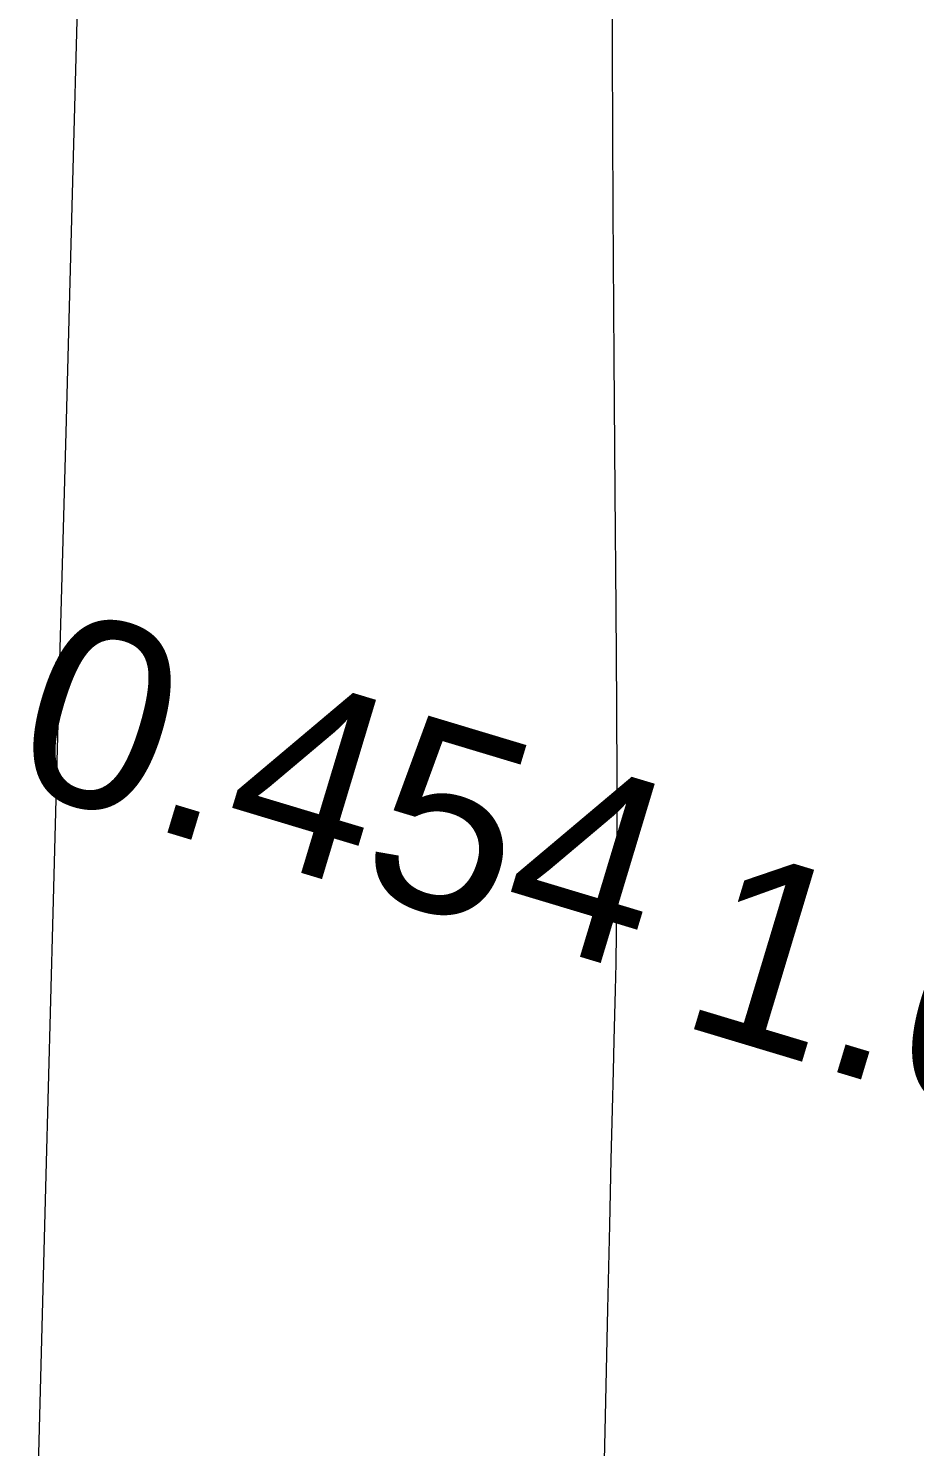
# Model space of a CAD drawing. Header units: millimetres. Extents: x -24439 to 198341, y -52871 to 149926.
# Drawn here: x 140841 to 143679, y 95030 to 99574 of the extents above; entities that cross this region are included whole.
import ezdxf

# ---------------------------------------------------------------- set-up
doc = ezdxf.new("R2010")
doc.units = ezdxf.units.MM
doc.linetypes.add('NET VAN', pattern=[1.06, 0.53, -0.53])
for name, color, linetype, lineweight in [('A-DETL-GENF-2', 9, 'NET VAN', 9), ('G-IMPT-1', 9, 'Continuous', 9), ('G-IMPT-6', 7, 'Continuous', 9)]:
    doc.layers.add(name, color=color, linetype=linetype, lineweight=lineweight)
doc.styles.add('Arial_1', font='arial_0.ttf', dxfattribs={"height": 600})

# ---------------------------------------------------------------- blocks, each defined once
blk = doc.blocks.new('NCV_TKCS_251209_TONG THE HIEN TRANG SAN DUONG - NCV_TKCS_HIEN TRANG_251209a_dwg-1612995-TKCS_MB ĐỊNH VỊ CAO ĐỘ THIẾT KẾ')
at = {"layer": 'G-IMPT-1', "flags": 128}
for points in [[(563601616.2, 1145082597.7), (563601767.7, 1145082097.1), (563601915.4, 1145081614.3), (563602055.1, 1145081161.4), (563602182.4, 1145080750.2), (563602293.1, 1145080392.7), (563602384.1, 1145080097.4), (563602457, 1145079859), (563602514.4, 1145079669.2), (563602559, 1145079519.1), (563602593.7, 1145079400.4), (563602621, 1145079304.4), (563602643.7, 1145079222.5), (563602664.5, 1145079146.2), (563602686.3, 1145079066.4), (563602711.9, 1145078972.6), (563602744.5, 1145078853.7), (563602787.1, 1145078698.7), (563602842.9, 1145078496.5), (563602914.9, 1145078236.1), (563603006.1, 1145077906.4), (563603119.7, 1145077496.5)], [(563601517.1, 1145076486.1), (563601293.7, 1145077306.3), (563601069.4, 1145078130.2), (563600848.9, 1145078940.3), (563600636.5, 1145079720.8), (563600434.2, 1145080464.3), (563600243.4, 1145081165), (563600065.8, 1145081817.6)]]:
    blk.add_lwpolyline(points, dxfattribs=at)
at = {"layer": 'G-IMPT-6', "char_height": 600, "width": 2511.846, "attachment_point": 1, "line_spacing_factor": 0.941778, "style": 'Arial_1'}
for s, insert in [('0.454', (563600582.4, 1145079892.4)), ('1.053', (563602857.4, 1145079775.6))]:
    blk.add_mtext(s, dxfattribs=dict(at, insert=insert))
blk = doc.blocks.new('NCV_TKCS_251209_TONG THE HIEN TRANG SAN DUONG - NCV_TKCS_251209_TONG THE HIEN TRANG SAN DUONG-1605292-TKCS_MB ĐỊNH VỊ CAO ĐỘ THIẾT KẾ')
at = {"rotation": 343.2379237072182}
blk.add_blockref('NCV_TKCS_251209_TONG THE HIEN TRANG SAN DUONG - NCV_TKCS_HIEN TRANG_251209a_dwg-1612995-TKCS_MB ĐỊNH VỊ CAO ĐỘ THIẾT KẾ', (-869777547.7, -933796958.8), dxfattribs=at)

msp = doc.modelspace()

# ---------------------------------------------------------------- block references
at = {"layer": 'A-DETL-GENF-2'}
msp.add_blockref('NCV_TKCS_251209_TONG THE HIEN TRANG SAN DUONG - NCV_TKCS_251209_TONG THE HIEN TRANG SAN DUONG-1605292-TKCS_MB ĐỊNH VỊ CAO ĐỘ THIẾT KẾ', (26103.5, 9888.2), dxfattribs=at)

doc.saveas('drawing.dxf')
